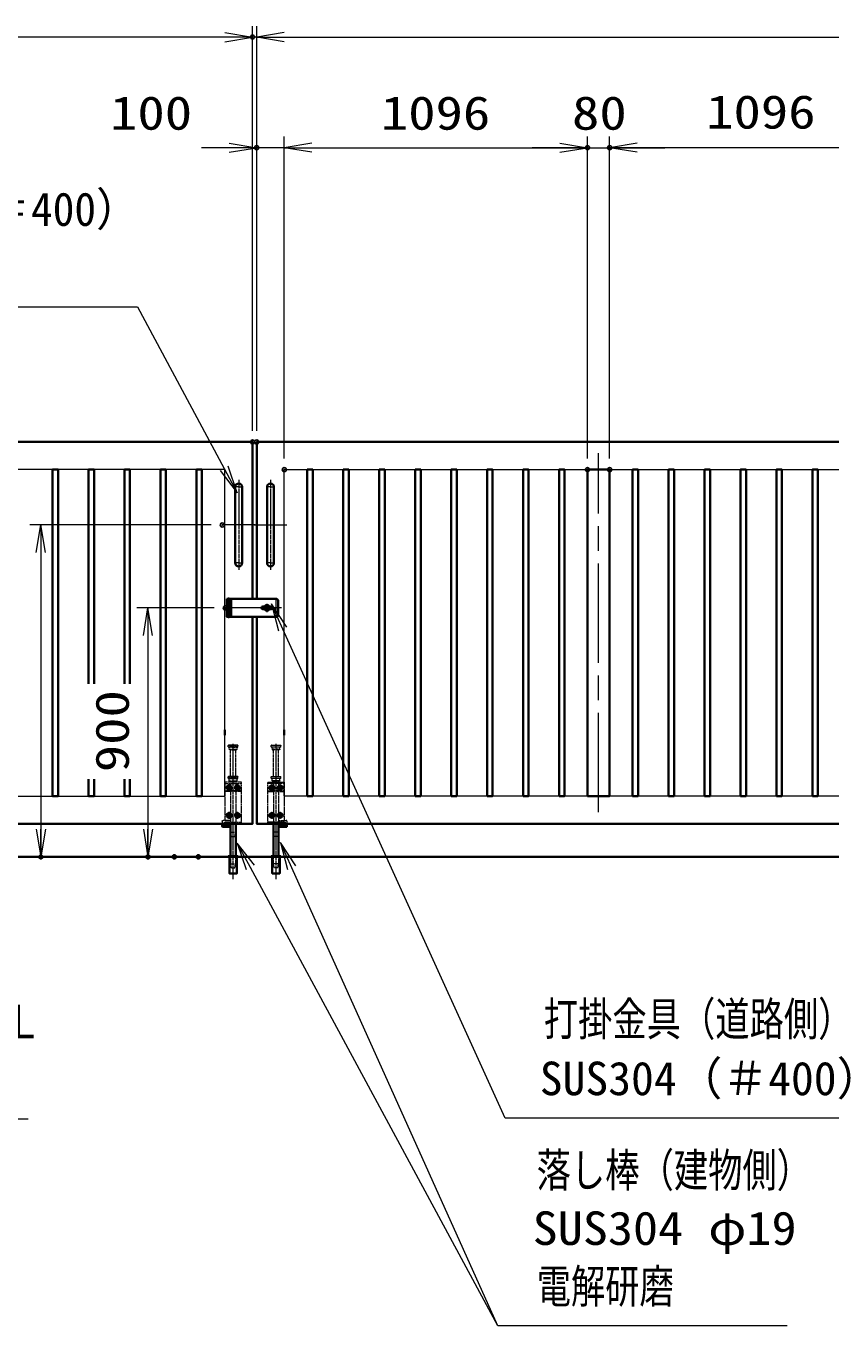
# Model space of a CAD drawing. Units: millimetres at full size. Extents: x -11880 to 11880, y -8400 to 8400.
# Drawn here: x -986 to 1924, y -2457 to 2242 of the extents above; entities that cross this region are included whole.
import ezdxf
from ezdxf.enums import TextEntityAlignment as Align

# ---------------------------------------------------------------- set-up
doc = ezdxf.new("R2010")
doc.units = ezdxf.units.MM
doc.header["$LTSCALE"] = 30
doc.header["$PDMODE"] = 32
doc.header["$PDSIZE"] = 15
for name, pattern in [('DASHED', [7.5, 6, -1.5]), ('USER1', [18, 12, -1.5, 3, -1.5]), ('USER2', [9, 6, -0.75, 1.5, -0.75]), ('USER3', [1.125, 0.75, -0.125, 0.125, -0.125])]:
    doc.linetypes.add(name, pattern=pattern)
for name, color, linetype, lineweight in [('0-1_外形線', 7, 'Continuous', 35), ('0-2_軸線', 200, 'USER1', 15), ('0-3_細線', 2, 'Continuous', 35), ('0-4_寸法線', 4, 'Continuous', 18), ('0-5_0', 7, 'Continuous', 18), ('0-7_隠れ線', 140, 'DASHED', 18), ('0-9_01', 7, 'Continuous', 18), ('0-A_AM_0N', 7, 'Continuous', 50), ('0-B_AM_7N', 6, 'USER2', 18), ('0-C_想像線', 112, 'USER3', 15)]:
    doc.layers.add(name, color=color, linetype=linetype, lineweight=lineweight)
doc.layers.add('0-6_Defpoints', color=7, linetype='Continuous')
doc.styles.add('ＭＳ ゴシック', font='')
doc.styles.get('ＭＳ ゴシック').set_extended_font_data('MS Gothic')

# ---------------------------------------------------------------- blocks, each defined once
blk = doc.blocks.new('_Open')
at = {"layer": '0-5_0', "color": 4}
blk.add_line((-30, 5), (0, 0), dxfattribs=at)
blk.add_lwpolyline([(-30, -5), (0, 0), (-30, 0)], dxfattribs=at)
blk = doc.blocks.new('S35')
at = {"layer": '0-4_寸法線'}
for points in [[(16748658.9, 87080642.6), (16800234.9, 87080642.6), (16809615.6, 87063140.8), (16811032.9, 87060496.7)], [(16809175, 87062904.6), (16811032.9, 87060496.7), (16810056.3, 87063377)]]:
    blk.add_lwpolyline(points, dxfattribs=at)
at = {"layer": '0-4_寸法線', "color": 254, "style": 'ＭＳ ゴシック'}
for s, width, p in [('両取手 SUS304（＃400）', 0.95, (16748658.9, 87088343.2)), ('φ25-300L', 1.1, (16748054.1, 87082043.2))]:
    blk.add_text(s, height=3637, dxfattribs=dict(at, width=width)).set_placement(p, align=Align.BOTTOM_LEFT)
blk = doc.blocks.new('S38')
at = {"layer": '0-4_寸法線'}
for points in [[(16788351.5, 86992541.3), (16759873.1, 86992541.3), (16742392.5, 87033110.1), (16741205.3, 87035865.2)], [(16742851.6, 87033308), (16741205.3, 87035865.2), (16741933.3, 87032912.2)]]:
    blk.add_lwpolyline(points, dxfattribs=at)
at = {"layer": '0-4_寸法線', "color": 254, "style": 'ＭＳ ゴシック'}
for s, width, p in [('SUS304 HL', 1.15, (16763641.1, 87000241.9)), ('80x40x2t', 1.2, (16763641.1, 86993941.9))]:
    blk.add_text(s, height=3637, dxfattribs=dict(at, width=width)).set_placement(p, align=Align.BOTTOM_LEFT)
blk = doc.blocks.new('S39')
at = {"layer": '0-4_寸法線'}
for points in [[(16870690, 86970123.6), (16839302.8, 86970123.6), (16816948.7, 87019832.1), (16815718.3, 87022568.2)], [(16817404.7, 87020037.2), (16815718.3, 87022568.2), (16816492.7, 87019627)]]:
    blk.add_lwpolyline(points, dxfattribs=at)
at = {"layer": '0-4_寸法線', "color": 254, "style": 'ＭＳ ゴシック'}
for s, width, p in [('落し棒（建物側）', 0.75, (16843502.8, 86984124.2)), ('SUS304 φ19', 1.1, (16843070.8, 86977824.2)), ('電解研磨', 0.75, (16843502.8, 86971524.2))]:
    blk.add_text(s, height=3637, dxfattribs=dict(at, width=width)).set_placement(p, align=Align.BOTTOM_LEFT)
blk = doc.blocks.new('A$C130E4F3B')
at = {"layer": '0-1_外形線'}
for p, q in [((-375, -4125), (-375, 4125)), ((375, 4125), (375, -4125))]:
    blk.add_line(p, q, dxfattribs=at)
for centre, start, end in [((0, 4125), 0, 180), ((0, -4125), 180, 0)]:
    blk.add_arc(centre, 375, start, end, dxfattribs=at)
at = {"layer": '0-2_軸線'}
for p, q in [((0, 4877.9), (0, -4877.9)), ((0, 4125), (-412.5, 4125)), ((0, 4125), (412.5, 4125)), ((0, -4125), (-412.5, -4125)), ((0, -4125), (412.5, -4125))]:
    blk.add_line(p, q, dxfattribs=at)
at = {"layer": '0-2_軸線', "linetype": 'USER2'}
blk.add_line((-1779.7, 0), (1779.7, 0), dxfattribs=at)
blk = doc.blocks.new('U16')
at = {"layer": '0-A_AM_0N'}
blk.add_lwpolyline([(645, 3787.4), (450, 3674.8), (255, 3787.4), (255, 4012.6), (450, 4125.2), (645, 4012.6)], close=True, dxfattribs=at)
blk.add_circle((450, 3900), 195, dxfattribs=at)
blk.add_circle((450, 3900), 195, dxfattribs=at)
at = {"layer": '0-B_AM_7N'}
for p, q in [((697.7, 3900), (202.3, 3900)), ((450, 4147.7), (450, 3652.3))]:
    blk.add_line(p, q, dxfattribs=at)
blk = doc.blocks.new('U17')
at = {"layer": '0-A_AM_0N'}
blk.add_lwpolyline([(-255, 3787.4), (-450, 3674.8), (-645, 3787.4), (-645, 4012.6), (-450, 4125.2), (-255, 4012.6)], close=True, dxfattribs=at)
blk.add_circle((-450, 3900), 195, dxfattribs=at)
blk.add_circle((-450, 3900), 195, dxfattribs=at)
at = {"layer": '0-B_AM_7N'}
for p, q in [((-202.3, 3900), (-697.7, 3900)), ((-450, 4147.7), (-450, 3652.3))]:
    blk.add_line(p, q, dxfattribs=at)
blk = doc.blocks.new('U18')
at = {"layer": '0-A_AM_0N'}
blk.add_lwpolyline([(645, 787.4), (450, 674.8), (255, 787.4), (255, 1012.6), (450, 1125.2), (645, 1012.6)], close=True, dxfattribs=at)
blk.add_circle((450, 900), 195, dxfattribs=at)
blk.add_circle((450, 900), 195, dxfattribs=at)
at = {"layer": '0-B_AM_7N'}
for p, q in [((697.7, 900), (202.3, 900)), ((450, 1147.7), (450, 652.3))]:
    blk.add_line(p, q, dxfattribs=at)
blk = doc.blocks.new('U19')
at = {"layer": '0-A_AM_0N'}
blk.add_lwpolyline([(-255, 787.4), (-450, 674.8), (-645, 787.4), (-645, 1012.6), (-450, 1125.2), (-255, 1012.6)], close=True, dxfattribs=at)
blk.add_circle((-450, 900), 195, dxfattribs=at)
blk.add_circle((-450, 900), 195, dxfattribs=at)
at = {"layer": '0-B_AM_7N'}
for p, q in [((-202.3, 900), (-697.7, 900)), ((-450, 1147.7), (-450, 652.3))]:
    blk.add_line(p, q, dxfattribs=at)
blk = doc.blocks.new('A$C7BA44824')
at = {"layer": '0-1_外形線'}
for p, q in [((-285, 0), (-285, -3540)), ((285, 0), (285, -3540)), ((1185, 0), (1185, -270)), ((1095, -360), (285, -360))]:
    blk.add_line(p, q, dxfattribs=at)
for points in [[(975, 0), (975, -150), (285, -150)], [(408, -3600), (408, -5400), (-408, -5400), (-408, -3600)]]:
    blk.add_lwpolyline(points, dxfattribs=at)
blk.add_lwpolyline([(525, -3540), (-525, -3540), (-525, -3600), (525, -3600)], close=True, dxfattribs=at)
blk.add_arc((1095, -270), 90, 270, 0, dxfattribs=at)
at = {"layer": '0-2_軸線'}
blk.add_line((0, -6032.5), (0, 8659.7), dxfattribs=at)
at = {"layer": '0-7_隠れ線'}
for p, q in [((-900, 4500), (900, 4500)), ((-900, 0), (-900, 4500)), ((900, 4350), (-900, 4350)), ((-495, 5100), (-525, 5070)), ((-525, 4920), (-525, 5070)), ((525, 5070), (-525, 5070)), ((-495, 4890), (-525, 4920)), ((-525, 4920), (525, 4920)), ((-495, 5100), (495, 5100)), ((495, 4890), (-495, 4890)), ((-420, 4650), (-420, 4890)), ((-420, 4650), (-360, 4590)), ((420, 4650), (-420, 4650)), ((360, 4590), (-360, 4590)), ((-285, 4500), (-285, 4590)), ((-285, 4350), (-285, 3570)), ((285, 4590), (285, 4500)), ((285, 4350), (285, 4029.9)), ((420, 4650), (360, 4590)), ((420, 4650), (420, 4890)), ((495, 5100), (525, 5070)), ((525, 4920), (495, 4890)), ((525, 4920), (525, 5070)), ((900, 4500), (900, 360)), ((-900, 3570), (-232.9, 3570)), ((-900, 3480), (-211.7, 3480)), ((-285, 3480), (-285, 150)), ((-119.3, 3626.8), (-232.9, 3570)), ((-79, 3546.3), (-211.7, 3480)), ((-119.3, 3626.8), (-79, 3546.3)), ((119.3, 3626.8), (79, 3546.3)), ((79, 3546.3), (211.7, 3480)), ((232.9, 3570), (119.3, 3626.8)), ((211.7, 3480), (900, 3480)), ((900, 3570), (232.9, 3570)), ((285, 3770.1), (285, 3570)), ((285, 3480), (285, 150)), ((-120, 150), (-900, 150)), ((-120, 0), (-900, 0)), ((-120, 150), (-120, 0)), ((120, 0), (-120, 0)), ((900, 150), (120, 150)), ((120, 150), (120, 0)), ((900, 0), (120, 0)), ((285, 360), (1095, 360)), ((900, 150), (900, 0)), ((1185, 270), (1185, 0)), ((-180, -1380), (-285, -930)), ((285, -930), (-285, -930)), ((180, -1380), (-180, -1380)), ((180, -1380), (285, -930)), ((-378, -5400), (-378, -3600)), ((-375, -3600), (-375, -3540)), ((-285, -4350), (-285, -3540)), ((285, -3540), (285, -4350)), ((375, -3600), (375, -3540)), ((378, -5400), (378, -3600)), ((-180, -4800), (-285, -4350)), ((285, -4350), (-285, -4350)), ((180, -4800), (-180, -4800)), ((180, -4800), (285, -4350))]:
    blk.add_line(p, q, dxfattribs=at)
blk.add_lwpolyline([(285, 150), (975, 150), (975, 0)], dxfattribs=at)
blk.add_arc((1095, 270), 90, 0, 90, dxfattribs=at)
at = {"layer": '0-C_想像線'}
for p, q in [((-495, 8520), (-525, 8490)), ((-525, 8340), (-525, 8490)), ((525, 8490), (-525, 8490)), ((-495, 8520), (495, 8520)), ((495, 8520), (525, 8490)), ((525, 8340), (525, 8490)), ((-495, 8310), (-525, 8340)), ((-525, 8340), (525, 8340)), ((495, 8310), (-495, 8310)), ((-420, 8070), (-420, 8310)), ((-420, 8070), (-360, 8010)), ((420, 8070), (-420, 8070)), ((360, 8010), (-360, 8010)), ((-285, 5100), (-285, 8010)), ((285, 5100), (285, 8010)), ((420, 8070), (360, 8010)), ((420, 8070), (420, 8310)), ((525, 8340), (495, 8310))]:
    blk.add_line(p, q, dxfattribs=at)
at = {"layer": '0-A_AM_0N'}
for name in ['U17', 'U16', 'U19', 'U18']:
    blk.add_blockref(name, (0, 0), dxfattribs=at)
blk = doc.blocks.new('S42')
at = {"layer": '0-4_寸法線'}
for points in [[(16878954.7, 86992665.2), (16840079.5, 86992665.2), (16815977, 87045713.6), (16814736, 87048444.9)], [(16816432.2, 87045920.5), (16814736, 87048444.9), (16815521.8, 87045506.8)]]:
    blk.add_lwpolyline(points, dxfattribs=at)
at = {"layer": '0-4_寸法線', "color": 254, "style": 'ＭＳ ゴシック', "width": 0.75}
blk.add_text('打掛金具（道路側）', height=3637, dxfattribs=at).set_placement((16844279.5, 87000517), align=Align.BOTTOM_LEFT)
at = {"layer": '0-4_寸法線', "color": 254, "style": 'ＭＳ ゴシック'}
blk.add_text('SUS304（＃400）', height=3637, dxfattribs=at).set_placement((16843847.5, 86994065.8), align=Align.BOTTOM_LEFT)
blk = doc.blocks.new('S43')
at = {"layer": '0-4_寸法線'}
for points in [[(16843082.8, 86970123.6), (16839302.8, 86970123.6), (16812457.8, 87019853.8), (16811032.7, 87022493.8)], [(16812897.7, 87020091.3), (16811032.7, 87022493.8), (16812017.8, 87019616.3)]]:
    blk.add_lwpolyline(points, dxfattribs=at)

msp = doc.modelspace()

# ---------------------------------------------------------------- linework, layer by layer
at = {"layer": '0-1_外形線'}
for p, q in [((-163.97, 171.28), (-244.33, 171.28)), ((-163.97, 171.28), (-78.33, 171.28)), ((-162.97, 171.28), (-157.97, 171.28)), ((-122.99, 143.78), (-129.33, 143.78)), ((-128.33, 141.28), (-126.58, 141.28)), ((-128.33, 136.28), (-128.33, 141.28)), ((-126.58, 141.28), (-100.33, 141.28)), ((-99.33, 143.78), (-105.67, 143.78)), ((-100.33, 136.28), (-100.33, 141.28)), ((-74.33, 167.28), (-78.33, 171.28)), ((-74.33, 167.28), (-74.33, 110.28)), ((-247.33, 131.28), (-247.33, 125.53)), ((-78.33, 106.28), (-244.33, 106.28)), ((-129.33, 133.78), (-122.99, 133.78)), ((-128.33, 136.28), (-126.58, 136.28)), ((-100.33, 136.28), (-126.58, 136.28)), ((-105.67, 133.78), (-99.33, 133.78)), ((-78.33, 106.28), (-74.33, 110.28)), ((-266.83, -301.72), (-266.83, -320.72)), ((-51.83, -301.72), (-51.83, -320.72)), ((-6921.83, -761.22), (6603.17, -761.22))]:
    msp.add_line(p, q, dxfattribs=at)
for points in [[(-6166.83, 738.78), (-166.83, 738.78), (-166.83, 171.28)], [(5848.17, 738.78), (-151.83, 738.78), (-151.83, 171.28)], [(-759.83, -135.31), (-759.83, 638.78), (-739.83, 638.78), (-739.83, -135.31)], [(-609.83, -135.31), (-609.83, 638.78), (-629.83, 638.78), (-629.83, -135.31)], [(-6166.83, -641.22), (-166.83, -641.22), (-166.83, 106.28)], [(5848.17, -641.22), (-151.83, -641.22), (-151.83, 106.28)], [(-759.83, -480.04), (-759.83, -541.22), (-739.83, -541.22), (-739.83, -480.04)], [(-629.83, -480.04), (-629.83, -541.22), (-609.83, -541.22), (-609.83, -480.04)]]:
    msp.add_lwpolyline(points, dxfattribs=at)
for points in [[(-869.83, -541.22), (-889.83, -541.22), (-889.83, 638.78), (-869.83, 638.78)], [(-499.83, -541.22), (-479.83, -541.22), (-479.83, 638.78), (-499.83, 638.78)], [(-369.83, -541.22), (-349.83, -541.22), (-349.83, 638.78), (-369.83, 638.78)], [(51.17, -541.22), (31.17, -541.22), (31.17, 638.78), (51.17, 638.78)], [(181.17, -541.22), (161.17, -541.22), (161.17, 638.78), (181.17, 638.78)], [(311.17, -541.22), (291.17, -541.22), (291.17, 638.78), (311.17, 638.78)], [(421.17, -541.22), (441.17, -541.22), (441.17, 638.78), (421.17, 638.78)], [(551.17, -541.22), (571.17, -541.22), (571.17, 638.78), (551.17, 638.78)], [(681.17, -541.22), (701.17, -541.22), (701.17, 638.78), (681.17, 638.78)], [(811.17, -541.22), (831.17, -541.22), (831.17, 638.78), (811.17, 638.78)], [(941.17, -541.22), (961.17, -541.22), (961.17, 638.78), (941.17, 638.78)], [(1124.17, 638.78), (1044.17, 638.78), (1044.17, -541.22), (1124.17, -541.22)], [(1227.17, -541.22), (1207.17, -541.22), (1207.17, 638.78), (1227.17, 638.78)], [(1357.17, -541.22), (1337.17, -541.22), (1337.17, 638.78), (1357.17, 638.78)], [(1487.17, -541.22), (1467.17, -541.22), (1467.17, 638.78), (1487.17, 638.78)], [(1597.17, -541.22), (1617.17, -541.22), (1617.17, 638.78), (1597.17, 638.78)], [(1727.17, -541.22), (1747.17, -541.22), (1747.17, 638.78), (1727.17, 638.78)], [(1857.17, -541.22), (1877.17, -541.22), (1877.17, 638.78), (1857.17, 638.78)]]:
    msp.add_lwpolyline(points, close=True, dxfattribs=at)
for centre, radius, start, end in [((-129.33, 138.78), 5, 90, 270), ((-114.33, 138.78), 10, 30, 150), ((-99.33, 138.78), 5, 270, 90), ((-114.33, 138.78), 10, 210, 330)]:
    msp.add_arc(centre, radius, start, end, dxfattribs=at)
at = {"layer": '0-2_軸線'}
for p, q in [((1084.17, -600.22), (1084.17, 697.78)), ((-253.33, 176.16), (-253.33, 101.4)), ((-114.33, 123.46), (-114.33, 154.09)), ((-61.65, 138.78), (-265.15, 138.78))]:
    msp.add_line(p, q, dxfattribs=at)
at = {"layer": '0-3_細線'}
for p, q in [((-247.33, 171.28), (-259.33, 171.28)), ((-259.33, 159.78), (-244.33, 159.78)), ((-259.33, 159.78), (-259.33, 146.28)), ((-259.33, 146.28), (-244.33, 146.28)), ((-259.33, 131.78), (-259.33, 145.78)), ((-259.33, 145.78), (-244.33, 145.78)), ((-247.33, 160.28), (-247.33, 171.28)), ((-247.33, 171.28), (-244.33, 171.28)), ((-247.33, 159.78), (-247.33, 146.28)), ((-247.33, 131.78), (-247.33, 145.78)), ((-244.33, 159.78), (-244.33, 171.28)), ((-244.33, 145.78), (-244.33, 160.28)), ((-244.33, 146.28), (-244.33, 131.28)), ((-244.33, 131.78), (-259.33, 131.78)), ((-244.33, 131.28), (-259.33, 131.28)), ((-259.33, 131.28), (-259.33, 117.78)), ((-259.33, 117.78), (-244.33, 117.78)), ((-259.33, 117.28), (-244.33, 117.28)), ((-244.33, 106.28), (-253.33, 106.28)), ((-247.33, 125.53), (-247.33, 117.78)), ((-247.33, 106.28), (-247.33, 117.28)), ((-244.33, 117.28), (-244.33, 131.78)), ((-244.33, 117.78), (-244.33, 106.28))]:
    msp.add_line(p, q, dxfattribs=at)
for points in [[(-244.33, 160.28), (-259.33, 160.28), (-259.33, 171.28)], [(-253.33, 106.28), (-259.33, 106.28), (-259.33, 117.28)]]:
    msp.add_lwpolyline(points, dxfattribs=at)
at = {"layer": '0-4_寸法線'}
for p, q in [((-166.83, 778.78), (-166.83, 2242.5)), ((-166.83, 778.78), (-166.83, 2242.5)), ((-151.83, 778.78), (-151.83, 2242.5)), ((-151.83, 778.78), (-151.83, 2242.5)), ((-166.83, 2202.5), (-6166.83, 2202.5)), ((-266.83, 2202.5), (-366.83, 2202.5)), ((-151.83, 2202.5), (-166.83, 2202.5)), ((-151.83, 2202.5), (5848.17, 2202.5)), ((-51.83, 2202.5), (48.17, 2202.5)), ((-151.83, 778.78), (-151.83, 1842.5)), ((-51.83, 678.78), (-51.83, 1842.5)), ((-51.83, 678.78), (-51.83, 1842.5)), ((1044.17, 678.78), (1044.17, 1842.5)), ((1044.17, 678.78), (1044.17, 1842.5)), ((1124.17, 678.78), (1124.17, 1842.5)), ((1124.17, 678.78), (1124.17, 1842.5)), ((-251.83, 1802.5), (-351.83, 1802.5)), ((-51.83, 1802.5), (-151.83, 1802.5)), ((-51.83, 1802.5), (1044.17, 1802.5)), ((48.17, 1802.5), (148.17, 1802.5)), ((944.17, 1802.5), (844.17, 1802.5)), ((1044.17, 1802.5), (1124.17, 1802.5)), ((2220.17, 1802.5), (1124.17, 1802.5)), ((1224.17, 1802.5), (1324.17, 1802.5)), ((-316.15, 438.78), (-972.15, 438.78)), ((-932.15, 438.78), (-932.15, -761.22)), ((-305.15, 138.78), (-584.73, 138.78)), ((-544.73, 138.78), (-544.73, -761.22)), ((-489.7, -761.22), (-972.15, -761.22)), ((-402.75, -761.22), (-584.73, -761.22))]:
    msp.add_line(p, q, dxfattribs=at)
at = {"layer": '0-5_0'}
for p, q in [((-266.83, 638.78), (-6066.83, 638.78)), ((-266.83, -301.72), (-266.83, 638.78)), ((-51.83, -301.72), (-51.83, 638.78)), ((-51.83, 638.78), (5748.17, 638.78))]:
    msp.add_line(p, q, dxfattribs=at)
for points in [[(-6066.83, 638.78), (-6066.83, -541.22), (-266.83, -541.22), (-266.83, -320.72)], [(5748.17, 638.78), (5748.17, -541.22), (-51.83, -541.22), (-51.83, -320.72)]]:
    msp.add_lwpolyline(points, dxfattribs=at)
at = {"layer": '0-6_Defpoints'}
for p in [(-166.83, 2202.5), (-151.83, 1802.5), (1044.17, 1802.5), (1124.17, 1802.5), (-166.83, 738.78), (-151.83, 738.78), (-51.83, 638.78), (1044.17, 638.78), (1124.17, 638.78), (-276.15, 438.78), (-265.15, 138.78), (-932.15, -761.22), (-544.73, -761.22), (-449.7, -761.22), (-362.75, -761.22)]:
    msp.add_point(p, dxfattribs=at)
at = {"layer": '0-7_隠れ線'}
for p, q in [((-256.33, 160.28), (-256.33, 171.28)), ((-256.33, 146.28), (-256.33, 159.78)), ((-256.33, 131.78), (-256.33, 145.78)), ((-250.33, 171.28), (-250.33, 160.28)), ((-250.33, 146.28), (-250.33, 159.78)), ((-250.33, 145.78), (-250.33, 131.78)), ((-256.33, 117.78), (-256.33, 131.28)), ((-256.33, 106.28), (-256.33, 117.28)), ((-250.33, 117.78), (-250.33, 131.28)), ((-250.33, 117.28), (-250.33, 106.28))]:
    msp.add_line(p, q, dxfattribs=at)
at = {"layer": '0-7_隠れ線', "linetype": 'Continuous'}
for start, end in [(24.62432, 155.37568), (204.62432, 335.37568)]:
    msp.add_arc((-114.33, 138.78), 6, start, end, dxfattribs=at)
at = {"layer": '0-9_01', "color": 4}
msp.add_line((-82.84, 169.59), (-82.84, 108.42), dxfattribs=at)

# ---------------------------------------------------------------- block references
at = {"layer": '0-1_外形線', "yscale": 0.03333333}
for name, p, xscale in [('A$C130E4F3B', (-216.83, 438.78), -0.03333333), ('A$C130E4F3B', (-101.83, 438.78), 0.03333333), ('A$C7BA44824', (-236.83, -641.22), -0.03333333), ('A$C7BA44824', (-81.83, -641.22), 0.03333333)]:
    msp.add_blockref(name, p, dxfattribs=dict(at, xscale=xscale))
at = {"layer": '0-4_寸法線'}
for name, p, xscale, yscale in [('_Open', (-166.83, 2202.5), 3.333333, 3.333333), ('_Open', (-166.83, 2202.5), 3.333333, 3.333333), ('_Open', (-151.83, 1802.5), 3.333333, 3.333333), ('_Open', (1044.17, 1802.5), 3.333333, 3.333333), ('_Open', (1044.17, 1802.5), 3.333333, 3.333333), ('S35', (-560589.92, -2901461.06), 0.03333333, 0.03333333), ('S42', (-560589.92, -2901461.06), 0.03333333, 0.03333333), ('S38', (-560589.92, -2901461.06), 0.03333333, 0.03333333), ('S43', (-560589.92, -2901461.06), 0.03333333, 0.03333333), ('S39', (-560589.92, -2901461.06), 0.03333333, 0.03333333)]:
    msp.add_blockref(name, p, dxfattribs=dict(at, xscale=xscale, yscale=yscale))
at = {"layer": '0-4_寸法線', "xscale": 3.333333, "yscale": 3.333333}
for p, rotation in [((-151.83, 2202.5), 180), ((-151.83, 2202.5), 180), ((-51.83, 1802.5), 180), ((-51.83, 1802.5), 180), ((1124.17, 1802.5), 180), ((1124.17, 1802.5), 180), ((-932.15, 438.78), 90), ((-544.73, 138.78), 90), ((-932.15, -761.22), 270), ((-544.73, -761.22), 270)]:
    msp.add_blockref('_Open', p, dxfattribs=dict(at, rotation=rotation))

# ---------------------------------------------------------------- texts
at = {"layer": '0-4_寸法線', "color": 254, "style": 'ＭＳ ゴシック', "width": 1.2}
for s, p in [('100', (-681.89, 1831.19)), ('1096', (296.97, 1831.19)), ('80', (988.17, 1831.19)), ('1096', (1472.97, 1835.19))]:
    msp.add_text(s, height=121.2, dxfattribs=at).set_placement(p, align=Align.BOTTOM_LEFT)
msp.add_text('900', height=121.2, rotation=90, dxfattribs=at).set_placement((-577.41, -455.22), align=Align.BOTTOM_LEFT)

doc.saveas('drawing.dxf')
